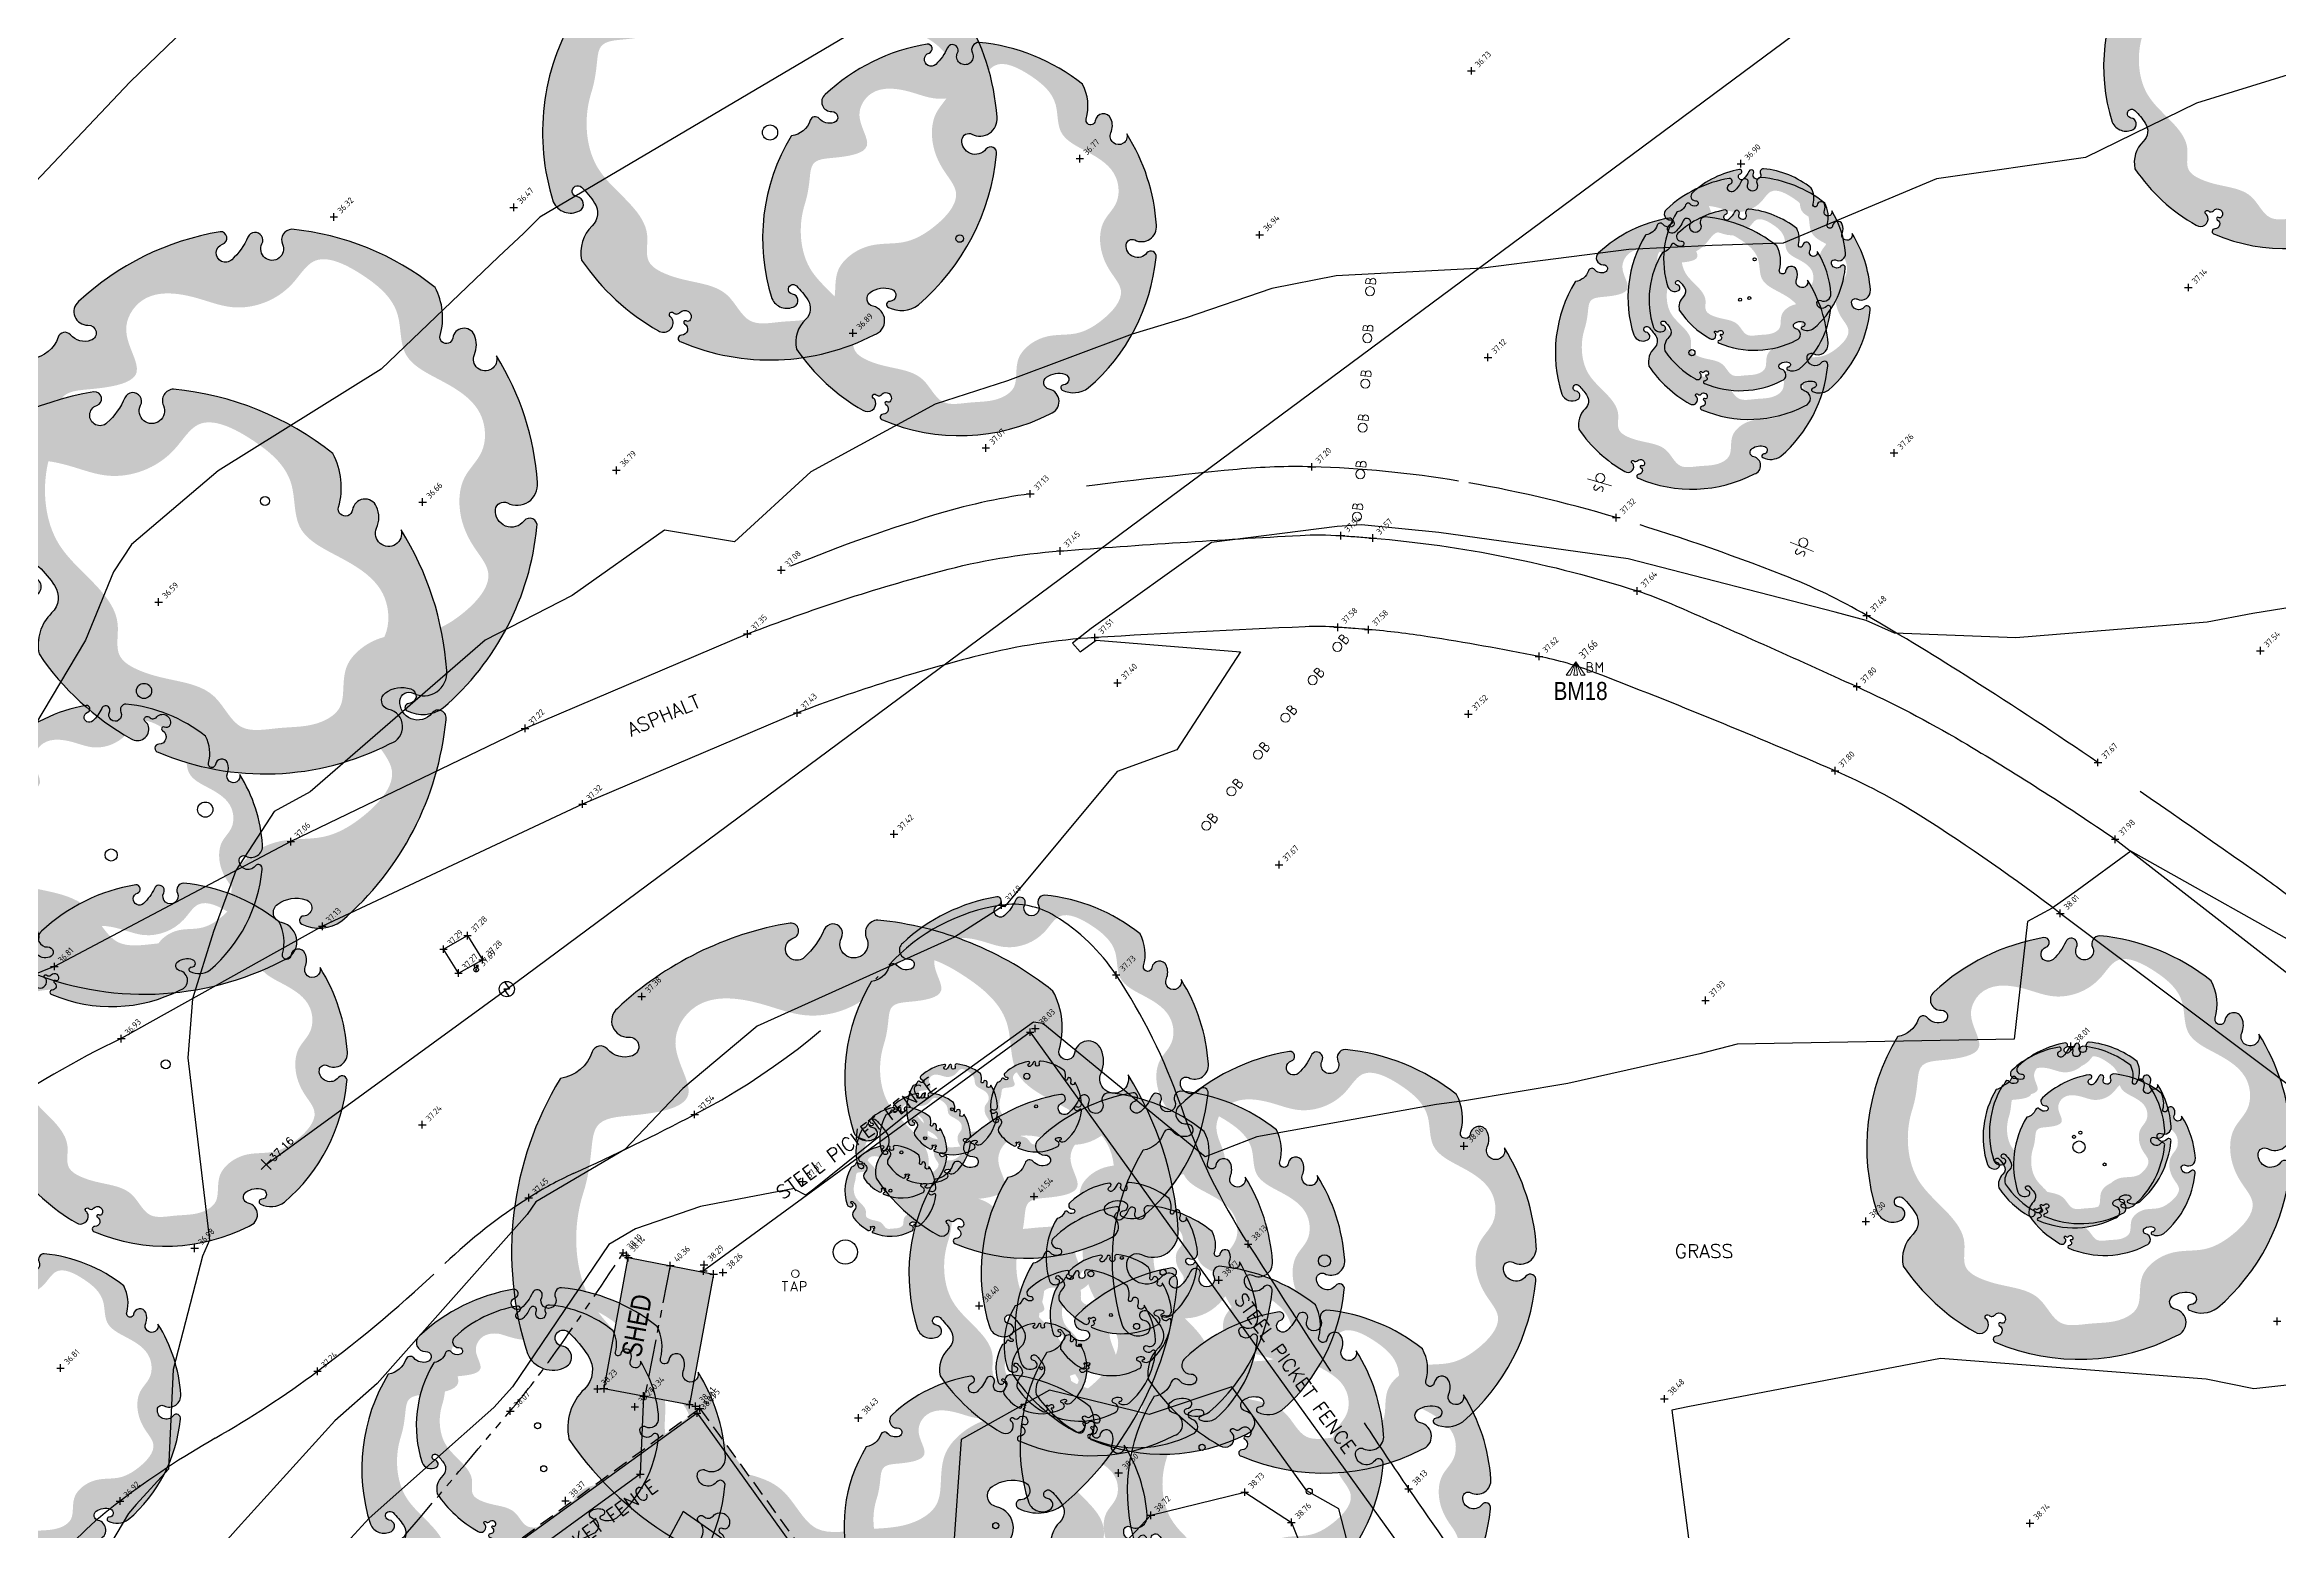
# Model space of a CAD drawing. Header units: metres. Extents: x 246075 to 247503, y 7418632 to 7419642.
# Drawn here: x 246780.9 to 246854.6, y 7418958.9 to 7419007.9 of the extents above; entities that cross this region are included whole.
import ezdxf
from ezdxf.enums import TextEntityAlignment as Align

# ---------------------------------------------------------------- set-up
doc = ezdxf.new("R2010")
doc.units = ezdxf.units.M
for name, pattern in [('DASHDOT', [10, 5, -2.5, 0, -2.5]), ('DASHED', [0.75, 0.5, -0.25]), ('PHANTOM', [2.5, 1.25, -0.25, 0.25, -0.25, 0.25, -0.25])]:
    doc.linetypes.add(name, pattern=pattern)
for name, color, linetype in [('-TEXT', 7, 'Continuous'), ('017_NAIL-L', 8, 'Continuous'), ('102_TOP_OF_BANK', 37, 'PHANTOM'), ('102_TOP_OF_BANK-L', 37, 'PHANTOM'), ('102_TOP_OF_BANK-S', 37, 'PHANTOM'), ('103_TOE_OF_BATTER', 37, 'DASHDOT'), ('103_TOE_OF_BATTER-L', 37, 'DASHDOT'), ('103_TOE_OF_BATTER-S', 37, 'DASHDOT'), ('104_EXISTING_SURFACE-L', 35, 'Continuous'), ('104_EXISTING_SURFACE-S', 35, 'Continuous'), ('201_SINGLE_TREE-H', 63, 'Continuous'), ('201_SINGLE_TREE-S', 96, 'Continuous'), ('403_EDGE_OF_BITUMEN', 8, 'Continuous'), ('403_EDGE_OF_BITUMEN-L', 8, 'Continuous'), ('403_EDGE_OF_BITUMEN-S', 8, 'Continuous'), ('405_EDGE_FORMATION', 33, 'Continuous'), ('405_EDGE_FORMATION-L', 33, 'Continuous'), ('405_EDGE_FORMATION-S', 33, 'Continuous'), ('602_MINOR_BUILDING', 185, 'Continuous'), ('602_MINOR_BUILDING-S', 185, 'Continuous'), ('639_ROOF_RIDGE', 253, 'PHANTOM'), ('639_ROOF_RIDGE-L', 253, 'PHANTOM'), ('639_ROOF_RIDGE-S', 253, 'PHANTOM'), ('642_ROOF_GUTTER', 155, 'DASHED'), ('642_ROOF_GUTTER-L', 153, 'Continuous'), ('642_ROOF_GUTTER-S', 153, 'Continuous'), ('761_STAY_FOR_POLE', 8, 'Continuous'), ('761_STAY_FOR_POLE-L', 8, 'Continuous'), ('903_FENCE', 24, 'FENCELINE'), ('903_FENCE-S', 24, 'Continuous'), ('EX-BENCHMARK', 7, 'Continuous'), ('EX-BENCHMARK_(SLS)', 8, 'Continuous'), ('EX-BOLLARD_(SLS)', 89, 'Continuous'), ('EX-BUILDING_LINE', 150, 'Continuous'), ('EX-STAYWIRE_(SLS)', 8, 'Continuous'), ('EX-TRAFFIC_SIGN_(SLS)', 89, 'Continuous'), ('Surface_Contours_Major', 4, 'Continuous'), ('Surface_Contours_Minor', 253, 'Continuous')]:
    doc.layers.add(name, color=color, linetype=linetype)
for name, color, linetype, true_color in [('419_EDGE_OF_CONCRETE', 7, 'Continuous', 0xff4100), ('419_EDGE_OF_CONCRETE-L', 7, 'Continuous', 0xff4100), ('419_EDGE_OF_CONCRETE-S', 7, 'Continuous', 0xff4100), ('715_ELEC_UNCLASSIFY-L', 7, 'Continuous', 0xffa500), ('717_ELEC_LINE_OVER', 7, 'Continuous', 0xffa500), ('EX-ELECT_PIT_(SLS)', 7, 'Continuous', 0xffa500), ('EX-ELECT_POLE_(SLS)', 7, 'Continuous', 0xffa500), ('EX-TAP_(SLS)', 7, 'Continuous', 0x0041ff)]:
    doc.layers.add(name, color=color, linetype=linetype, true_color=true_color)
doc.styles.add('BOLD', font='ARIALN.TTF')
doc.styles.add('ISO', font='iso.shx')
doc.styles.add('ISO2.5', font='isocp.shx', dxfattribs={"height": 2.5})
doc.styles.get("Standard").update_dxf_attribs({"font": 'SIMPLEX.shx'})
doc.linetypes.add('FENCELINE', pattern='A,0.5,-0.2,["/",Standard,S=0.1,R=0,X=0,Y=-0.05],-0.25', length=0.95)

# ---------------------------------------------------------------- blocks, each defined once
blk = doc.blocks.new('BM')
at = {"color": 0, "linetype": 'Continuous', "lineweight": 13}
for p, q in [((0, 0), (-0.31, -0.437)), ((-0.186, -0.437), (0, 0)), ((0, 0), (-0.062, -0.437)), ((0, 0), (0.186, -0.437)), ((0.31, -0.437), (0, 0)), ((0, 0), (0.062, -0.437)), ((-0.31, -0.437), (-0.186, -0.437)), ((-0.062, -0.437), (0.062, -0.437)), ((0.186, -0.437), (0.31, -0.437)), ((0.472, -0.017), (0.383, -0.017)), ((0.383, -0.017), (0.383, -0.339)), ((0.472, -0.161), (0.383, -0.161)), ((0.383, -0.161), (0.389, -0.161)), ((0.383, -0.339), (0.472, -0.339)), ((0.383, -0.339), (0.389, -0.339)), ((0.522, -0.039), (0.472, -0.017)), ((0.472, -0.161), (0.522, -0.139)), ((0.516, -0.172), (0.472, -0.161)), ((0.472, -0.339), (0.516, -0.327)), ((0.549, -0.206), (0.516, -0.172)), ((0.516, -0.327), (0.549, -0.294)), ((0.544, -0.089), (0.522, -0.039)), ((0.522, -0.139), (0.544, -0.089)), ((0.56, -0.25), (0.549, -0.206)), ((0.549, -0.294), (0.56, -0.25)), ((0.671, -0.339), (0.671, -0.017)), ((0.671, -0.017), (0.776, -0.194)), ((0.776, -0.194), (0.887, -0.017)), ((0.887, -0.017), (0.887, -0.339))]:
    blk.add_line(p, q, dxfattribs=at)
blk = doc.blocks.new('SP')
at = {"color": 0, "linetype": 'Continuous', "lineweight": 13}
for p, q in [((0.15, 0.423), (0.15, -0.406)), ((0.28, 0.165), (0.263, 0.104)), ((0.263, 0.104), (0.302, 0.059)), ((0.335, 0.192), (0.28, 0.165)), ((0.302, 0.059), (0.401, 0.004)), ((0.424, 0.176), (0.335, 0.192)), ((0.401, 0.004), (0.407, 0.004)), ((0.44, -0.04), (0.401, 0.004)), ((0.401, 0.004), (0.407, 0.004)), ((0.263, -0.096), (0.368, -0.129)), ((0.368, -0.129), (0.424, -0.101)), ((0.368, -0.129), (0.374, -0.129)), ((0.424, -0.101), (0.44, -0.04))]:
    blk.add_line(p, q, dxfattribs=at)
blk.add_circle((0, 0), 0.15, dxfattribs=at)
blk = doc.blocks.new('BOLR')
at = {"color": 0, "linetype": 'Continuous', "lineweight": 13}
for p, q in [((0.339, 0.168), (0.251, 0.168)), ((0.251, 0.168), (0.251, -0.159)), ((0.339, 0.024), (0.251, 0.024)), ((0.251, 0.024), (0.256, 0.024)), ((0.395, 0.146), (0.339, 0.168)), ((0.339, 0.024), (0.395, 0.04)), ((0.384, 0.007), (0.339, 0.024)), ((0.417, -0.026), (0.384, 0.007)), ((0.411, 0.096), (0.395, 0.146)), ((0.395, 0.04), (0.411, 0.096)), ((0.251, -0.159), (0.339, -0.159)), ((0.251, -0.159), (0.256, -0.159)), ((0.339, -0.159), (0.384, -0.148)), ((0.384, -0.148), (0.417, -0.115)), ((0.433, -0.07), (0.417, -0.026)), ((0.417, -0.115), (0.433, -0.07))]:
    blk.add_line(p, q, dxfattribs=at)
blk.add_circle((0, 0), 0.15, dxfattribs=at)
blk = doc.blocks.new('CROSS')
at = {"color": 0, "linetype": 'Continuous'}
for p, q in [((-0.5, 0), (0.5, 0)), ((0, -0.5), (0, 0.5))]:
    blk.add_line(p, q, dxfattribs=at)
blk = doc.blocks.new('201T')
at = {"layer": '201_SINGLE_TREE-S'}
blk.add_circle((0, 0), 0.5, dxfattribs=at)
blk = doc.blocks.new('201C')
at = {"layer": '201_SINGLE_TREE-H', "transparency": 33554534}
h = blk.add_hatch(color=256, dxfattribs=at)
h.paths.add_polyline_path([(-0.3717, -0.3344, 0.222926), (0.0196, -0.4996, 0.770799), (0.0439, -0.4417, -0.650302), (0.0511, -0.4116, -0.234737), (0.0964, -0.4247, -0.847312), (0.0816, -0.4475, 0.78443), (0.0732, -0.4583, 0.276934), (0.1352, -0.4813, 0.193599), (0.4309, -0.2536, 0.800435), (0.4144, -0.2337, -0.75216), (0.3757, -0.1925, -0.528914), (0.4006, -0.1909, 0.594112), (0.4663, -0.1804, 0.123805), (0.4962, 0.0616, -1.41759), (0.4607, 0.0811, 0.206906), (0.4758, 0.1133, 0.759729), (0.4374, 0.1252, -1.073307), (0.4187, 0.1392, 0.194379), (0.4474, 0.2231, 0.144612), (0.2544, 0.4304, 0.53339), (0.2277, 0.4128, -1.592592), (0.1939, 0.4293, 1.030038), (0.1758, 0.4513, -0.10361), (0.1314, 0.4262, -1.238487), (0.1282, 0.4593, 0.884725), (0.1336, 0.4818, 0.147549), (-0.1551, 0.4753, 0.71725), (-0.1579, 0.4291, -0.864032), (-0.1646, 0.4015, -0.310704), (-0.1946, 0.4266, 0.58143), (-0.2167, 0.4321, -0.281558), (-0.2766, 0.4162), (-0.2775, 0.4159, 0.217121), (-0.4959, 0.0634), (-0.4959, 0.0634, 0.440011), (-0.4522, 0.021, 0.723973), (-0.4442, 0.0516, -1.384648), (-0.4262, 0.0659, -0.051107), (-0.4149, 0.0223, -0.361502), (-0.441, -0.0208, 0.256822), (-0.4937, -0.0791, 0.116166), (-0.4065, -0.2911, 0.67803), (-0.3682, -0.2843, 0.170035), (-0.3696, -0.274, -1.054701), (-0.3596, -0.2696, 0.431903), (-0.3468, -0.2749, -0.910728), (-0.3329, -0.2993, -0.42046), (-0.3418, -0.2976, 1.007885), (-0.3479, -0.3018, -0.766634), (-0.3646, -0.3216, 0.938602), (-0.3717, -0.3344)])
edge = h.paths.add_edge_path(flags=16)
edge.add_spline(control_points=[(-0.3177, 0.2468), (-0.303, 0.2628), (-0.2856, 0.2893), (-0.256, 0.3411), (-0.1928, 0.3155), (-0.0921, 0.286), (-0.1162, 0.3941), (-0.0359, 0.4462), (0.0392, 0.3985), (0.1028, 0.3299), (0.1957, 0.3214), (0.2784, 0.3804), (0.3442, 0.2961), (0.3785, 0.2147), (0.3303, 0.1307), (0.3915, 0.0592), (0.4378, -0.0139), (0.4055, -0.0919), (0.3459, -0.1091), (0.3102, -0.1666), (0.3057, -0.2282), (0.3286, -0.3091), (0.2408, -0.3447), (0.1647, -0.3496), (0.103, -0.3142), (0.0463, -0.3153), (0.0047, -0.3356), (-0.0139, -0.3682), (-0.0327, -0.4069), (-0.0927, -0.4151), (-0.1463, -0.3868), (-0.23, -0.3665), (-0.2245, -0.2773), (-0.2864, -0.2294), (-0.3344, -0.1941), (-0.3737, -0.1409), (-0.3276, -0.0866), (-0.344, -0.0009), (-0.3866, 0.0828), (-0.3665, 0.1796), (-0.3359, 0.2271), (-0.3177, 0.2468)], knot_values=[0, 0, 0, 0, 0.064972, 0.101243, 0.15652, 0.245586, 0.324463, 0.387907, 0.486094, 0.554514, 0.671826, 0.728629, 0.823661, 0.919885, 0.989953, 1.075257, 1.171704, 1.23593, 1.293575, 1.346478, 1.426142, 1.479146, 1.570817, 1.644481, 1.712561, 1.774901, 1.807, 1.846291, 1.885582, 1.928182, 2.007036, 2.074591, 2.151638, 2.226455, 2.293426, 2.340744, 2.397548, 2.47317, 2.587294, 2.673595, 2.754259, 2.754259, 2.754259, 2.754259], degree=3, periodic=0)
at = {"layer": '201_SINGLE_TREE-S'}
blk.add_lwpolyline([(-0.3717, -0.3344, 0.222926), (0.0196, -0.4996, 0.770799), (0.0439, -0.4417, -0.650302), (0.0511, -0.4116, -0.234737), (0.0964, -0.4247, -0.847312), (0.0816, -0.4475, 0.78443), (0.0732, -0.4583, 0.276934), (0.1352, -0.4813, 0.193599), (0.4309, -0.2536, 0.800435), (0.4144, -0.2337, -0.75216), (0.3757, -0.1925, -0.528914), (0.4006, -0.1909, 0.594112), (0.4663, -0.1804, 0.123805), (0.4962, 0.0616, -1.41759), (0.4607, 0.0811, 0.206906), (0.4758, 0.1133, 0.759729), (0.4374, 0.1252, -1.073307), (0.4187, 0.1392, 0.194379), (0.4474, 0.2231, 0.144612), (0.2544, 0.4304, 0.53339), (0.2277, 0.4128, -1.592592), (0.1939, 0.4293, 1.030038), (0.1758, 0.4513, -0.10361), (0.1314, 0.4262, -1.238487), (0.1282, 0.4593, 0.884725), (0.1336, 0.4818, 0.147549), (-0.1551, 0.4753, 0.71725), (-0.1579, 0.4291, -0.864032), (-0.1646, 0.4015, -0.310704), (-0.1946, 0.4266, 0.58143), (-0.2167, 0.4321, -0.281558), (-0.2766, 0.4162), (-0.2775, 0.4159, 0.217121), (-0.4959, 0.0634), (-0.4959, 0.0634, 0.440011), (-0.4522, 0.021, 0.723973), (-0.4442, 0.0516, -1.384648), (-0.4262, 0.0659, -0.051107), (-0.4149, 0.0223, -0.361502), (-0.441, -0.0208, 0.256822), (-0.4937, -0.0791, 0.116166), (-0.4065, -0.2911, 0.67803), (-0.3682, -0.2843, 0.170035), (-0.3696, -0.274, -1.054701), (-0.3596, -0.2696, 0.431903), (-0.3468, -0.2749, -0.910728), (-0.3329, -0.2993, -0.42046), (-0.3418, -0.2976, 1.007885), (-0.3479, -0.3018, -0.766634), (-0.3646, -0.3216, 0.938602), (-0.3717, -0.3344)], format="xyb", dxfattribs=at)
blk = doc.blocks.new('PP')
at = {"layer": 'EX-ELECT_POLE_(SLS)', "color": 0}
for p, q in [((-0.077, 0.238), (0.092, 0)), ((0.092, 0), (-0.096, 0)), ((-0.096, 0), (0.074, -0.239))]:
    blk.add_line(p, q, dxfattribs=at)
blk.add_circle((0, 0), 0.25, dxfattribs=at)
blk = doc.blocks.new('715_1')
at = {"color": 0, "linetype": 'Continuous'}
for p, q in [((-0.3, 0), (-0.29, 0.08)), ((-0.29, -0.08), (-0.3, 0)), ((-0.29, 0.08), (-0.26, 0.15)), ((-0.142, 0.5), (-0.262, 0.5)), ((-0.26, 0.15), (-0.2, 0.22)), ((-0.1, 0.66), (-0.258, 0.658)), ((-0.258, 0.658), (-0.258, 0.34)), ((-0.258, 0.34), (-0.1, 0.34)), ((-0.2, 0.22), (-0.15, 0.26)), ((-0.15, 0.26), (-0.08, 0.29)), ((-0.1, 0.1), (0, 0)), ((-0.1, -0.1), (0, 0)), ((-0.08, 0.29), (0, 0.3)), ((0, 0.3), (0.08, 0.29)), ((0, 0), (0.1, 0.1)), ((0, 0), (0.1, -0.1)), ((0.06, 0.66), (0.06, 0.38)), ((0.06, 0.38), (0.1, 0.34)), ((0.08, 0.29), (0.15, 0.26)), ((0.1, 0.34), (0.22, 0.34)), ((0.15, 0.26), (0.2, 0.22)), ((0.2, 0.22), (0.26, 0.15)), ((0.22, 0.34), (0.26, 0.38)), ((0.26, 0.38), (0.26, 0.66)), ((0.26, 0.15), (0.29, 0.08)), ((0.29, 0.08), (0.3, 0)), ((0.3, 0), (0.29, -0.08)), ((-0.26, -0.15), (-0.29, -0.08)), ((-0.2, -0.22), (-0.26, -0.15)), ((-0.15, -0.26), (-0.2, -0.22)), ((-0.08, -0.29), (-0.15, -0.26)), ((0, -0.3), (-0.08, -0.29)), ((0.08, -0.29), (0, -0.3)), ((0.15, -0.26), (0.08, -0.29)), ((0.2, -0.22), (0.15, -0.26)), ((0.26, -0.15), (0.2, -0.22)), ((0.29, -0.08), (0.26, -0.15))]:
    blk.add_line(p, q, dxfattribs=at)
blk = doc.blocks.new('TAP')
at = {"color": 0, "linetype": 'Continuous', "lineweight": 13}
for p, q in [((-0.433, -0.255), (-0.255, -0.255)), ((-0.344, -0.576), (-0.344, -0.255)), ((-0.344, -0.255), (-0.338, -0.255)), ((-0.255, -0.255), (-0.25, -0.255)), ((-0.144, -0.576), (-0.039, -0.255)), ((0.038, -0.487), (-0.111, -0.487)), ((-0.111, -0.487), (-0.106, -0.487)), ((-0.039, -0.255), (0.072, -0.576)), ((0.072, -0.576), (0.077, -0.576)), ((0.177, -0.576), (0.177, -0.255)), ((0.177, -0.255), (0.271, -0.255)), ((0.271, -0.432), (0.177, -0.432)), ((0.177, -0.432), (0.182, -0.432)), ((0.271, -0.255), (0.277, -0.255)), ((0.315, -0.266), (0.271, -0.255)), ((0.271, -0.255), (0.277, -0.255)), ((0.271, -0.432), (0.315, -0.421)), ((0.349, -0.299), (0.315, -0.266)), ((0.315, -0.421), (0.349, -0.388)), ((0.36, -0.343), (0.349, -0.299)), ((0.349, -0.388), (0.36, -0.343))]:
    blk.add_line(p, q, dxfattribs=at)
blk.add_circle((0, 0), 0.125, dxfattribs=at)
blk = doc.blocks.new('G')
at = {"layer": '-TEXT'}
blk.add_text('GRASS', height=0.45, dxfattribs=at).set_placement((0.021, -0.235), align=Align.CENTER)
blk = doc.blocks.new('A')
at = {"layer": '-TEXT'}
blk.add_text('ASPHALT', height=0.45, dxfattribs=at).set_placement((-0.053, -0.242), align=Align.CENTER)
blk = doc.blocks.new('STAY')
at = {"color": 0, "linetype": 'Continuous', "lineweight": 13}
for p, q in [((0.162, -0.161), (-0.164, 0.164)), ((0, 0), (-0.163, -0.163)), ((0.163, 0.163), (0, 0))]:
    blk.add_line(p, q, dxfattribs=at)

msp = doc.modelspace()

# ---------------------------------------------------------------- hatches: boundary and pattern name
at = {"layer": 'EX-BUILDING_LINE'}
h = msp.add_hatch(color=9, dxfattribs=at)
h.dxf.hatch_style = 1
h.paths.add_polyline_path([(246800.137, 7418967.886), (246802.951, 7418967.344), (246802.154, 7418963.037), (246799.337, 7418963.568)])
h = msp.add_hatch(color=9, dxfattribs=at)
h.dxf.hatch_style = 1
edge = h.paths.add_edge_path()
edge.add_line((246809.962, 7418909.627), (246814.509, 7418912.957))
edge.add_line((246805.423, 7418915.817), (246809.962, 7418909.627))
edge.add_line((246805.489, 7418915.013), (246809.909, 7418918.211))
edge.add_line((246805.372, 7418914.925), (246805.489, 7418915.013))
edge.add_line((246805.372, 7418914.925), (246796.078, 7418927.734))
edge.add_line((246799.298, 7418929.985), (246796.078, 7418927.734))
edge.add_line((246797.354, 7418932.784), (246799.298, 7418929.985))
edge.add_line((246794.746, 7418930.934), (246797.354, 7418932.784))
edge.add_line((246788.879, 7418938.739), (246794.746, 7418930.934))
edge.add_line((246792.264, 7418941.152), (246789.01, 7418938.816))
edge.add_line((246793.47, 7418948.927), (246792.264, 7418941.152))
edge.add_line((246790.012, 7418953.81), (246793.47, 7418948.927))
edge.add_line((246802.5, 7418962.909), (246790.012, 7418953.81))
edge.add_line((246802.5, 7418962.909), (246815.999, 7418944.281))
edge.add_line((246815.999, 7418944.281), (246808.984, 7418938.734))
edge.add_line((246812.974, 7418941.86), (246818.723, 7418933.925))
edge.add_line((246818.723, 7418933.925), (246806.475, 7418925.106))
edge.add_line((246812.544, 7418935.159), (246823.311, 7418921.168))
edge.add_line((246823.311, 7418921.168), (246813.244, 7418913.682))
edge.add_line((246809.97, 7418919.147), (246814.509, 7418912.957))
h = msp.add_hatch(color=9, dxfattribs=at)
h.dxf.hatch_style = 1
h.paths.add_polyline_path([(246802.5, 7418962.909), (246790.012, 7418953.81), (246793.47, 7418948.927), (246792.264, 7418941.152), (246789.01, 7418938.816), (246788.879, 7418938.739), (246794.746, 7418930.934), (246797.354, 7418932.784), (246799.298, 7418929.985), (246796.078, 7418927.734), (246805.372, 7418914.925), (246805.489, 7418915.013), (246805.831, 7418915.261), (246805.423, 7418915.817), (246809.97, 7418919.147), (246813.719, 7418914.035), (246823.311, 7418921.168), (246813.087, 7418922.671), (246808.478, 7418919.279), (246804.883, 7418924.241), (246806.341, 7418925.291), (246800.739, 7418933.029), (246808.984, 7418938.734), (246815.999, 7418944.281)])
h.paths.add_polyline_path([(246812.961, 7418941.879), (246808.984, 7418938.734), (246800.739, 7418933.029), (246806.341, 7418925.291), (246806.475, 7418925.106), (246818.723, 7418933.925)], flags=17)
h.paths.add_polyline_path([(246815.358, 7418931.503), (246806.475, 7418925.106), (246806.341, 7418925.291), (246804.883, 7418924.241), (246808.478, 7418919.279), (246813.087, 7418922.671), (246823.311, 7418921.168)], flags=17)
h.paths.add_polyline_path([(246809.909, 7418918.211), (246805.831, 7418915.261), (246809.962, 7418909.627), (246814.509, 7418912.957), (246813.719, 7418914.035), (246813.244, 7418913.682)])

# ---------------------------------------------------------------- linework, layer by layer
at = {"layer": '102_TOP_OF_BANK'}
msp.add_lwpolyline([(246799.97, 7418968.044, -0.010418), (246797.583, 7418964.548, -0.020241), (246796.246, 7418962.827, -0.000643), (246792.863, 7418958.831, -0.0028), (246792.081, 7418957.919, -0.009599), (246790.131, 7418955.757, 0.008406), (246787.898, 7418953.294, 0.035605), (246786.649, 7418951.646, 0.036503), (246785.674, 7418949.879, 0.07695), (246785.295, 7418948.551, 0.036629), (246785.149, 7418945.668, 0.043366), (246785.618, 7418941.382, 0.074684), (246786.467, 7418939.017, 0.007897), (246787.201, 7418937.704, 0.002009), (246790.188, 7418932.6, 0.005716), (246791.581, 7418930.303, 0.003704), (246793.797, 7418926.798)], format="xyb", dxfattribs=at)
at = {"layer": '103_TOE_OF_BATTER'}
for points in [[(246705.485, 7418928.476, 0.000003), (246706.202, 7418917.809, 0.000938)], [(246805.178, 7418990.554, -0.024202), (246810.193, 7418992.361, -0.039491), (246813.386, 7418993.07, -0.011022), (246820.212, 7418993.876, -0.030809), (246822.671, 7418993.959, -0.034455), (246827.508, 7418993.491, -0.031372), (246832.705, 7418992.284, -0.020396), (246838.204, 7418990.39, -0.03879), (246840.96, 7418989.058, -0.009751), (246844.419, 7418986.951, -0.007923), (246848.582, 7418984.21, -0.00481), (246854.069, 7418980.392, -0.016486), (246855.622, 7418979.21, -0.026711), (246858.504, 7418976.595, 0.023443), (246861.768, 7418973.594, 0.000437), (246862.486, 7418972.995, 0.000057), (246867.975, 7418968.422, 0.001203), (246869.995, 7418966.747, 0.000617), (246873.948, 7418963.495)], [(246828.441, 7418956.595, -0.004762), (246825.858, 7418960.261, -0.006073), (246824.397, 7418962.433, -0.00226), (246820.569, 7418968.334, -0.059358), (246818.346, 7418972.906, 0.062919), (246816.218, 7418977.206, 0.110079), (246814.2, 7418979.149, 0.174873), (246812.441, 7418979.507, 0.173473), (246808.725, 7418977.53, -0.088454), (246802.324, 7418972.603, -0.013207), (246798.322, 7418970.654, 0.03526), (246796.855, 7418969.858, 0.049117), (246794.094, 7418967.689, -0.031307), (246789.892, 7418964.139, -0.029584), (246786.523, 7418961.933, 0.031647), (246783.383, 7418959.858, 0.059683), (246780.996, 7418957.56, 0.039851)]]:
    msp.add_lwpolyline(points, format="xyb", dxfattribs=at)
at = {"layer": '403_EDGE_OF_BITUMEN'}
for p, q in [((246804.064, 7418988.449), (246796.734, 7418985.334)), ((246805.705, 7418985.846), (246798.631, 7418982.838)), ((246796.734, 7418985.334), (246789.014, 7418981.6)), ((246798.631, 7418982.838), (246790.052, 7418978.81)), ((246849.15, 7418981.681), (246856.812, 7418975.718)), ((246789.014, 7418981.6), (246781.218, 7418977.484)), ((246790.052, 7418978.81), (246783.422, 7418975.105)), ((246855.511, 7418973.086), (246847.338, 7418979.236))]:
    msp.add_line(p, q, dxfattribs=at)
for points in [[(246804.064, 7418988.449, -0.027483), (246810.436, 7418990.522, -0.046187), (246814.372, 7418991.187, -0.005187), (246822.281, 7418991.7, -0.030566), (246823.627, 7418991.69, -0.00205), (246824.151, 7418991.653, -0.002041), (246824.677, 7418991.61, -0.028232), (246829.086, 7418990.986, -0.028226), (246833.397, 7418989.868, -0.025308), (246834.498, 7418989.453, -0.004428), (246840.635, 7418986.712, -0.026158), (246844.093, 7418984.906, -0.017008), (246849.15, 7418981.681)], [(246847.338, 7418979.236, 0.022349), (246842.742, 7418982.442, 0.03918), (246839.914, 7418983.938, 0.009798), (246832.008, 7418987.172, 0.043505), (246830.157, 7418987.708, 0.009671), (246826.497, 7418988.357, 0.018187), (246824.535, 7418988.593, 0.001819), (246824.095, 7418988.628, 0.001402), (246823.523, 7418988.67, 0.028307), (246822.449, 7418988.685, 0.004379), (246815.515, 7418988.329, 0.046956), (246811.713, 7418987.738, 0.028644), (246805.705, 7418985.846)], [(246781.218, 7418977.484, 0.043353), (246776.975, 7418975.395, 0.063305), (246774.432, 7418973.378, 0.040566), (246769.975, 7418968.007, 0.069351), (246768.108, 7418964.361, 0.051668), (246767.232, 7418960.642, 0.035927), (246766.923, 7418955.164, 0.05597), (246767.27, 7418952.455, 0.038379), (246768.505, 7418948.676)], [(246783.422, 7418975.105, 0.044185), (246779.096, 7418972.574, 0.057682), (246776.239, 7418970.001, 0.022191), (246773.065, 7418966.061, 0.053987), (246772.018, 7418964.258, 0.071271), (246771.185, 7418961.312, 0.036328), (246770.821, 7418955.339, 0.046742), (246771.056, 7418953.11, 0.031559), (246771.914, 7418949.908)]]:
    msp.add_lwpolyline(points, format="xyb", dxfattribs=at)
at = {"layer": '405_EDGE_FORMATION'}
for p, q in [((246817.363, 7418959.389), (246820.458, 7418960.151)), ((246820.458, 7418960.151), (246821.996, 7418959.154)), ((246815.697, 7418957.62), (246817.363, 7418959.389)), ((246821.996, 7418959.154), (246822.627, 7418957.588))]:
    msp.add_line(p, q, dxfattribs=at)
at = {"layer": '419_EDGE_OF_CONCRETE'}
for q in [(246794.657, 7418957.147), (246806.213, 7418957.454)]:
    msp.add_line((246802.404, 7418962.76), q, dxfattribs=at)
at = {"layer": '602_MINOR_BUILDING'}
for p, q in [((246799.337, 7418963.568), (246800.137, 7418967.886)), ((246800.137, 7418967.886), (246802.951, 7418967.344)), ((246802.951, 7418967.344), (246802.154, 7418963.037)), ((246799.337, 7418963.568), (246802.154, 7418963.037))]:
    msp.add_line(p, q, dxfattribs=at)
at = {"layer": '639_ROOF_RIDGE'}
msp.add_line((246801.519, 7418967.624), (246800.681, 7418963.314), dxfattribs=at)
at = {"layer": '642_ROOF_GUTTER'}
for q in [(246790.012, 7418953.81), (246815.999, 7418944.281)]:
    msp.add_line((246802.5, 7418962.909), q, dxfattribs=at)
at = {"layer": '715_ELEC_UNCLASSIFY-L'}
for p, q in [((246794.045, 7418978.056), (246794.838, 7418978.503)), ((246794.539, 7418977.267), (246794.045, 7418978.056)), ((246794.838, 7418978.503), (246795.33, 7418977.708)), ((246794.539, 7418977.267), (246795.33, 7418977.708))]:
    msp.add_line(p, q, dxfattribs=at)
at = {"layer": '717_ELEC_LINE_OVER'}
msp.add_line((246796.134, 7418976.739), (246897.328, 7419051.82), dxfattribs=at)
at = {"layer": '761_STAY_FOR_POLE'}
msp.add_line((246788.2, 7418970.955), (246796.134, 7418976.739), dxfattribs=at)
at = {"layer": '903_FENCE'}
for p, q in [((246813.383, 7418975.319), (246802.616, 7418967.447)), ((246813.383, 7418975.319), (246829.189, 7418953.359)), ((246800.642, 7418963.32), (246800.532, 7418960.74)), ((246800.532, 7418960.74), (246795.05, 7418956.761))]:
    msp.add_line(p, q, dxfattribs=at)
at = {"layer": 'Surface_Contours_Major'}
for points, elevation in [([(246787.006, 7419009.826), (246783.722, 7419006.653), (246779.014, 7419001.694), (246777.9, 7419000.759), (246776.134, 7418997.072), (246775.274, 7418995.762), (246774.819, 7418994.653), (246767.721, 7418986.258), (246767.542, 7418985.813), (246768.797, 7418979.626), (246767.799, 7418979.727), (246767.568, 7418976.919), (246766.893, 7418975.578), (246766.081, 7418973.403), (246764.738, 7418968.826), (246764.888, 7418965.97), (246764.593, 7418965.072), (246764.462, 7418964.899), (246764.162, 7418963.106), (246762.523, 7418954.801)], 36), ([(246859.829, 7419008.423), (246851.832, 7419005.948), (246848.169, 7419004.164), (246843.264, 7419003.454), (246838.2, 7419001.336), (246835.864, 7419001.255), (246833.116, 7419001.123), (246828.303, 7419000.514), (246823.473, 7419000.252), (246821.345, 7418999.842), (246818.523, 7418998.872), (246816.743, 7418998.335), (246812.642, 7418996.796), (246810.258, 7418996.02), (246806.157, 7418993.793), (246803.638, 7418991.487), (246801.33, 7418991.866), (246798.283, 7418989.715), (246795.418, 7418988.244), (246789.651, 7418983.244), (246788.463, 7418982.598), (246787.204, 7418980.645), (246786.459, 7418978.634), (246785.77, 7418976.418), (246785.622, 7418974.476), (246786.327, 7418968.457), (246786.103, 7418967.928), (246785.134, 7418964.198), (246784.983, 7418960.911), (246783.917, 7418959.74), (246783.662, 7418959.453), (246780.101, 7418953.45)], 37), ([(246856.159, 7418977.633), (246849.661, 7418981.284), (246847.897, 7418979.991), (246847.067, 7418979.408), (246846.261, 7418978.972), (246845.821, 7418975.087), (246836.689, 7418974.928), (246835.462, 7418974.609), (246831.103, 7418973.628), (246827.698, 7418973.053), (246826.783, 7418972.933), (246820.857, 7418971.872), (246819.157, 7418971.213), (246813.804, 7418975.608), (246813.496, 7418975.653), (246809.631, 7418972.859), (246806.251, 7418970.138), (246805.993, 7418969.947), (246805.645, 7418970.117), (246805.619, 7418970.168), (246802.513, 7418969.568), (246800.378, 7418968.834), (246799.5, 7418968.318), (246796.315, 7418963.63), (246795.702, 7418962.94), (246791.595, 7418959.298), (246790.633, 7418958.242)], 38)]:
    msp.add_lwpolyline(points, dxfattribs=dict(at, elevation=elevation))
at = {"layer": 'Surface_Contours_Minor'}
for points, elevation in [([(246810.71, 7419010.171), (246797.223, 7419002.195), (246796.695, 7419001.661), (246795.857, 7419000.879), (246791.993, 7418997.183), (246786.622, 7418993.829), (246783.763, 7418991.397), (246783.168, 7418990.492), (246782.249, 7418988.248), (246778.635, 7418982.192), (246778.383, 7418981.215), (246777.559, 7418977.7), (246774.968, 7418975.179), (246773.774, 7418974.806), (246773.233, 7418973.728), (246771.772, 7418969.817), (246771.005, 7418968.491), (246773.175, 7418968.627), (246773.722, 7418966.577), (246774.08, 7418964.255), (246775.977, 7418959.911), (246775.978, 7418959.49), (246775.791, 7418958.647)], 36.5), ([(246856.755, 7418989.621), (246853.691, 7418989.126), (246852.186, 7418988.84), (246845.873, 7418988.323), (246841.873, 7418988.477), (246840.937, 7418988.894), (246839.915, 7418989.171), (246833.092, 7418990.931), (246826.851, 7418991.793), (246824.309, 7418992.042), (246823.501, 7418991.989), (246819.364, 7418991.459), (246815.397, 7418988.624), (246814.781, 7418988.143), (246815.029, 7418987.854), (246815.557, 7418988.245), (246820.318, 7418987.86), (246818.22, 7418984.631), (246816.249, 7418983.91), (246812.541, 7418979.447), (246812.454, 7418979.459), (246812.353, 7418979.387), (246810.885, 7418978.446), (246804.389, 7418975.512), (246801.938, 7418973.463), (246800.023, 7418971.449), (246797.087, 7418969.723), (246796.807, 7418969.31), (246791.86, 7418963.733), (246790.468, 7418962.499), (246787.275, 7418958.991), (246785.421, 7418956.896)], 37.5), ([(246857.851, 7418964.025), (246853.719, 7418963.563), (246852.148, 7418963.874), (246843.387, 7418964.561), (246835.063, 7418962.966), (246834.537, 7418962.852), (246835.737, 7418953.657)], 38.5), ([(246823.822, 7418958.578), (246823.561, 7418959.603), (246822.507, 7418960.193), (246820.033, 7418963.627), (246817.304, 7418962.716), (246814.022, 7418963.519), (246811.106, 7418961.885), (246810.831, 7418957.997)], 38.5), ([(246804.927, 7418957.432), (246801.941, 7418959.518), (246801.383, 7418958.473)], 38.5)]:
    msp.add_lwpolyline(points, dxfattribs=dict(at, elevation=elevation))

# ---------------------------------------------------------------- block references
at = {"layer": '-TEXT', "rotation": 23.03358108894428}
msp.add_blockref('A', (246801.347, 7418985.804), dxfattribs=at)
at = {"layer": '-TEXT'}
msp.add_blockref('G', (246835.575, 7418968.108), dxfattribs=at)
at = {"layer": '102_TOP_OF_BANK-S', "xscale": 0.25, "yscale": 0.25, "zscale": 0.25}
for p in [(246799.97, 7418968.044), (246796.246, 7418962.827)]:
    msp.add_blockref('CROSS', p, dxfattribs=at)
at = {"layer": '103_TOE_OF_BATTER-S', "xscale": 0.25, "yscale": 0.25, "zscale": 0.25}
for p in [(246822.671, 7418993.959), (246813.386, 7418993.07), (246832.705, 7418992.284), (246805.178, 7418990.554), (246840.96, 7418989.058), (246848.582, 7418984.21), (246812.441, 7418979.507), (246816.218, 7418977.206), (246802.324, 7418972.603), (246796.855, 7418969.858), (246820.569, 7418968.334), (246789.892, 7418964.139), (246825.858, 7418960.261), (246783.383, 7418959.858)]:
    msp.add_blockref('CROSS', p, dxfattribs=at)
at = {"layer": '104_EXISTING_SURFACE-S', "xscale": 0.25, "yscale": 0.25, "zscale": 0.25}
for p in [(246827.929, 7419007.016), (246815.022, 7419004.123), (246836.815, 7419003.954), (246790.431, 7419002.2), (246796.362, 7419002.513), (246820.947, 7419001.608), (246851.563, 7418999.871), (246807.541, 7418998.368), (246828.473, 7418997.567), (246811.923, 7418994.582), (246841.862, 7418994.416), (246799.745, 7418993.846), (246793.358, 7418992.796), (246784.653, 7418989.501), (246853.935, 7418987.896), (246816.263, 7418986.833), (246827.828, 7418985.806), (246808.892, 7418981.852), (246821.589, 7418980.839), (246800.579, 7418976.494), (246835.644, 7418976.368), (246813.554, 7418975.441), (246847.693, 7418974.851), (246793.344, 7418972.265), (246827.683, 7418971.563), (246805.888, 7418970.393), (246840.931, 7418969.081), (246785.84, 7418968.192), (246800.073, 7418967.959), (246802.633, 7418967.65), (246803.257, 7418967.393), (246819.604, 7418967.143), (246811.704, 7418966.299), (246854.488, 7418965.787), (246781.42, 7418964.244), (246799.126, 7418963.557), (246834.29, 7418963.229), (246800.352, 7418962.966), (246802.355, 7418962.986), (246807.722, 7418962.6), (246816.301, 7418960.785), (246798.066, 7418959.871), (246846.341, 7418959.124)]:
    msp.add_blockref('CROSS', p, dxfattribs=at)
at = {"layer": '201_SINGLE_TREE-S', "rotation": 25}
for name, p, xscale, yscale, zscale in [('201C', (246804.809, 7419004.982), 15, 15, 15), ('201C', (246854.768, 7419007.152), 12, 12, 12), ('201C', (246811.063, 7419001.487), 13, 13, 13), ('201T', (246804.809, 7419004.982), 0.5, 0.5, 0.5), ('201C', (246788.165, 7418992.834), 18, 18, 18), ('201C', (246837.088, 7418999.523), 8, 8, 8), ('201C', (246837.265, 7419000.802), 6, 6, 6), ('201C', (246835.196, 7418997.724), 9, 9, 9), ('201C', (246836.786, 7418999.469), 6, 6, 6), ('201T', (246811.063, 7419001.487), 0.25, 0.25, 0.25), ('201T', (246837.265, 7419000.802), 0.1, 0.1, 0.1), ('201C', (246784.174, 7418986.57), 20, 20, 20), ('201T', (246836.786, 7418999.469), 0.1, 0.1, 0.1), ('201T', (246837.088, 7418999.523), 0.1, 0.1, 0.1), ('201T', (246835.196, 7418997.724), 0.2, 0.2, 0.2), ('201T', (246788.165, 7418992.834), 0.3, 0.3, 0.3), ('201C', (246783.092, 7418981.161), 10, 10, 10), ('201T', (246784.174, 7418986.57), 0.5, 0.5, 0.5), ('201T', (246786.192, 7418982.657), 0.5, 0.5, 0.5), ('201C', (246807.289, 7418968.068), 22, 22, 22), ('201C', (246784.891, 7418974.261), 12, 12, 12), ('201C', (246813.274, 7418973.865), 12, 12, 12), ('201T', (246783.092, 7418981.161), 0.4, 0.4, 0.4), ('201C', (246847.958, 7418971.532), 14, 14, 14), ('201C', (246823.084, 7418967.782), 14, 14, 14), ('201C', (246847.794, 7418971.868), 6, 6, 6), ('201C', (246848.003, 7418972.004), 6, 6, 6), ('201C', (246815.385, 7418967.351), 12, 12, 12), ('201C', (246817.765, 7418967.402), 12, 12, 12), ('201T', (246784.891, 7418974.261), 0.3, 0.3, 0.3), ('201C', (246810.811, 7418972.778), 3, 3, 3), ('201C', (246813.58, 7418972.873), 3, 3, 3), ('201C', (246848.799, 7418970.958), 6, 6, 6), ('201C', (246809.923, 7418971.822), 3, 3, 3), ('201T', (246813.274, 7418973.865), 0.2, 0.2, 0.2), ('201C', (246809.14, 7418971.356), 3, 3, 3), ('201T', (246810.811, 7418972.778), 0.1, 0.1, 0.1), ('201T', (246813.58, 7418972.873), 0.1, 0.1, 0.1), ('201C', (246808.778, 7418970.091), 3, 3, 3), ('201T', (246809.14, 7418971.356), 0.1, 0.1, 0.1), ('201T', (246809.923, 7418971.822), 0.1, 0.1, 0.1), ('201T', (246847.958, 7418971.532), 0.4, 0.4, 0.4), ('201T', (246847.794, 7418971.868), 0.1, 0.1, 0.1), ('201T', (246848.003, 7418972.004), 0.1, 0.1, 0.1), ('201C', (246816.893, 7418965.617), 8, 8, 8), ('201C', (246816.406, 7418967.877), 5, 5, 5), ('201T', (246848.799, 7418970.958), 0.1, 0.1, 0.1), ('201T', (246808.778, 7418970.091), 0.1, 0.1, 0.1), ('201C', (246780.396, 7418963.038), 10, 10, 10), ('201C', (246819.05, 7418961.629), 12, 12, 12), ('201C', (246797.351, 7418960.923), 12, 12, 12), ('201T', (246807.289, 7418968.068), 0.8, 0.8, 0.8), ('201C', (246816.044, 7418965.993), 4, 4, 4), ('201C', (246815.024, 7418964.994), 5, 5, 5), ('201C', (246822.583, 7418960.179), 12, 12, 12), ('201T', (246816.406, 7418967.877), 0.1, 0.1, 0.1), ('201T', (246823.084, 7418967.782), 0.4, 0.4, 0.4), ('201C', (246797.147, 7418962.342), 8, 8, 8), ('201T', (246815.385, 7418967.351), 0.2, 0.2, 0.2), ('201T', (246817.765, 7418967.402), 0.2, 0.2, 0.2), ('201C', (246813.755, 7418964.238), 3, 3, 3), ('201C', (246812.249, 7418959.047), 10, 10, 10), ('201T', (246816.044, 7418965.993), 0.1, 0.1, 0.1), ('201T', (246816.893, 7418965.617), 0.2, 0.2, 0.2), ('201T', (246815.024, 7418964.994), 0.1, 0.1, 0.1), ('201T', (246813.755, 7418964.238), 0.1, 0.1, 0.1), ('201T', (246797.147, 7418962.342), 0.2, 0.2, 0.2), ('201T', (246797.351, 7418960.923), 0.2, 0.2, 0.2), ('201T', (246819.05, 7418961.629), 0.2, 0.2, 0.2), ('201T', (246822.583, 7418960.179), 0.2, 0.2, 0.2), ('201T', (246812.249, 7418959.047), 0.2, 0.2, 0.2)]:
    msp.add_blockref(name, p, dxfattribs=dict(at, xscale=xscale, yscale=yscale, zscale=zscale))
at = {"layer": '403_EDGE_OF_BITUMEN-S', "xscale": 0.25, "yscale": 0.25, "zscale": 0.25}
for p in [(246814.372, 7418991.187), (246823.627, 7418991.69), (246824.677, 7418991.61), (246833.397, 7418989.868), (246804.064, 7418988.449), (246815.515, 7418988.329), (246823.523, 7418988.67), (246824.535, 7418988.593), (246830.157, 7418987.708), (246840.635, 7418986.712), (246796.734, 7418985.334), (246805.705, 7418985.846), (246839.914, 7418983.938), (246798.631, 7418982.838), (246789.014, 7418981.6), (246849.15, 7418981.681), (246790.052, 7418978.81), (246847.338, 7418979.236), (246781.218, 7418977.484), (246783.422, 7418975.105)]:
    msp.add_blockref('CROSS', p, dxfattribs=at)
at = {"layer": '405_EDGE_FORMATION-S', "xscale": 0.25, "yscale": 0.25, "zscale": 0.25}
for p in [(246820.458, 7418960.151), (246817.363, 7418959.389), (246821.996, 7418959.154)]:
    msp.add_blockref('CROSS', p, dxfattribs=at)
at = {"layer": '419_EDGE_OF_CONCRETE-S', "xscale": 0.25, "yscale": 0.25, "zscale": 0.25}
msp.add_blockref('CROSS', (246802.404, 7418962.76), dxfattribs=at)
at = {"layer": '602_MINOR_BUILDING-S', "xscale": 0.25, "yscale": 0.25, "zscale": 0.25}
for p in [(246800.137, 7418967.886), (246802.951, 7418967.344), (246799.337, 7418963.568), (246802.154, 7418963.037)]:
    msp.add_blockref('CROSS', p, dxfattribs=at)
at = {"layer": '639_ROOF_RIDGE-S', "xscale": 0.25, "yscale": 0.25, "zscale": 0.25}
for p in [(246813.511, 7418969.9), (246801.519, 7418967.624), (246800.681, 7418963.314)]:
    msp.add_blockref('CROSS', p, dxfattribs=at)
at = {"layer": '642_ROOF_GUTTER-S', "xscale": 0.25, "yscale": 0.25, "zscale": 0.25}
msp.add_blockref('CROSS', (246802.5, 7418962.909), dxfattribs=at)
at = {"layer": '715_ELEC_UNCLASSIFY-L', "xscale": 0.25, "yscale": 0.25, "zscale": 0.25}
for name, p in [('CROSS', (246794.045, 7418978.056)), ('CROSS', (246794.838, 7418978.503)), ('CROSS', (246794.539, 7418977.267)), ('715_1', (246795.123, 7418977.379))]:
    msp.add_blockref(name, p, dxfattribs=at)
at = {"layer": '903_FENCE-S', "xscale": 0.25, "yscale": 0.25, "zscale": 0.25}
for p in [(246813.383, 7418975.319), (246802.616, 7418967.447), (246800.642, 7418963.32), (246800.532, 7418960.74)]:
    msp.add_blockref('CROSS', p, dxfattribs=at)
at = {"layer": 'EX-BENCHMARK_(SLS)'}
msp.add_blockref('BM', (246831.366, 7418987.53), dxfattribs=at)
at = {"layer": 'EX-BOLLARD_(SLS)'}
for p, rotation in [((246824.586, 7418999.75), 85), ((246824.495, 7418998.201), 85), ((246824.432, 7418996.703), 85), ((246824.344, 7418995.251), 85), ((246824.269, 7418993.717), 85), ((246824.159, 7418992.319), 85), ((246823.512, 7418988.024), 50), ((246822.698, 7418986.925), 50), ((246821.799, 7418985.687), 50), ((246820.897, 7418984.471), 50), ((246820.019, 7418983.261), 50), ((246819.189, 7418982.125), 50)]:
    msp.add_blockref('BOLR', p, dxfattribs=dict(at, rotation=rotation))
at = {"layer": 'EX-ELECT_PIT_(SLS)', "xscale": 0.25, "yscale": 0.25, "zscale": 0.25}
msp.add_blockref('CROSS', (246795.33, 7418977.708), dxfattribs=at)
at = {"layer": 'EX-ELECT_POLE_(SLS)'}
msp.add_blockref('PP', (246796.134, 7418976.739), dxfattribs=at)
at = {"layer": 'EX-STAYWIRE_(SLS)'}
msp.add_blockref('STAY', (246788.2, 7418970.955), dxfattribs=at)
at = {"layer": 'EX-TAP_(SLS)'}
msp.add_blockref('TAP', (246805.641, 7418967.356), dxfattribs=at)
at = {"layer": 'EX-TRAFFIC_SIGN_(SLS)'}
for p, rotation in [((246832.182, 7418993.594), 254.4819617891556), ((246838.867, 7418991.463), 248.0369904862954)]:
    msp.add_blockref('SP', p, dxfattribs=dict(at, rotation=rotation))

# ---------------------------------------------------------------- texts
at = {"layer": '-TEXT'}
for rotation, p in [(36.17286, (246807.777, 7418971.64)), (305.74534, (246821.933, 7418963.939)), (35.97048, (246798.598, 7418958.385))]:
    msp.add_text('STEEL PICKET FENCE', height=0.45, rotation=rotation, dxfattribs=at).set_placement(p, align=Align.CENTER)
at = {"layer": '-TEXT', "style": 'BOLD'}
msp.add_text('SHED', height=0.65, rotation=79.51078, dxfattribs=at).set_placement((246800.737, 7418965.586), align=Align.CENTER)
at = {"layer": '017_NAIL-L', "style": 'ISO2.5'}
msp.add_text('37.66', height=0.25, rotation=45, dxfattribs=at).set_placement((246831.533, 7418987.697), align=Align.MIDDLE_LEFT)
at = {"layer": '102_TOP_OF_BANK-L', "style": 'ISO2.5'}
for s, p in [('38.10', (246800.138, 7418968.211)), ('38.07', (246796.413, 7418962.994))]:
    msp.add_text(s, height=0.2, rotation=45, dxfattribs=at).set_placement(p, align=Align.MIDDLE_LEFT)
at = {"layer": '103_TOE_OF_BATTER-L', "style": 'ISO2.5'}
for s, p in [('37.20', (246822.839, 7418994.127)), ('37.13', (246813.554, 7418993.238)), ('37.32', (246832.873, 7418992.451)), ('37.08', (246805.345, 7418990.721)), ('37.48', (246841.127, 7418989.226)), ('37.67', (246848.749, 7418984.377)), ('37.49', (246812.608, 7418979.675)), ('37.73', (246816.386, 7418977.374)), ('37.54', (246802.491, 7418972.77)), ('37.45', (246797.022, 7418970.025)), ('38.13', (246820.736, 7418968.501)), ('37.24', (246790.059, 7418964.306)), ('36.92', (246783.55, 7418960.026)), ('38.13', (246826.026, 7418960.428))]:
    msp.add_text(s, height=0.2, rotation=45, dxfattribs=at).set_placement(p, align=Align.MIDDLE_LEFT)
at = {"layer": '104_EXISTING_SURFACE-L', "style": 'ISO2.5'}
for s, p in [('36.73', (246828.096, 7419007.184)), ('36.77', (246815.189, 7419004.29)), ('36.90', (246836.983, 7419004.121)), ('36.47', (246796.53, 7419002.681)), ('36.32', (246790.599, 7419002.367)), ('36.94', (246821.115, 7419001.775)), ('37.14', (246851.73, 7419000.038)), ('36.89', (246807.709, 7418998.535)), ('37.12', (246828.64, 7418997.734)), ('37.07', (246812.091, 7418994.749)), ('37.26', (246842.029, 7418994.583)), ('36.79', (246799.913, 7418994.014)), ('36.66', (246793.526, 7418992.964)), ('36.59', (246784.82, 7418989.668)), ('37.54', (246854.102, 7418988.063)), ('37.40', (246816.431, 7418987)), ('37.52', (246827.996, 7418985.974)), ('37.42', (246809.06, 7418982.02)), ('37.67', (246821.757, 7418981.006)), ('37.38', (246800.746, 7418976.661)), ('37.93', (246835.811, 7418976.535)), ('38.03', (246813.722, 7418975.609)), ('38.01', (246847.861, 7418975.019)), ('37.24', (246793.511, 7418972.432)), ('38.06', (246827.85, 7418971.731)), ('37.97', (246806.056, 7418970.561)), ('38.30', (246841.099, 7418969.249)), ('36.98', (246786.007, 7418968.359)), ('38.14', (246800.24, 7418968.127)), ('38.29', (246802.8, 7418967.817)), ('38.26', (246803.424, 7418967.561)), ('38.27', (246819.771, 7418967.311)), ('38.40', (246811.871, 7418966.466)), ('36.81', (246781.588, 7418964.411)), ('38.23', (246799.293, 7418963.724)), ('38.27', (246800.52, 7418963.134)), ('38.41', (246802.522, 7418963.153)), ('38.48', (246834.457, 7418963.396)), ('38.43', (246807.889, 7418962.768)), ('38.60', (246816.469, 7418960.953)), ('38.37', (246798.233, 7418960.038)), ('38.74', (246846.508, 7418959.291))]:
    msp.add_text(s, height=0.2, rotation=45, dxfattribs=at).set_placement(p, align=Align.MIDDLE_LEFT)
at = {"layer": '403_EDGE_OF_BITUMEN-L', "style": 'ISO2.5'}
for s, p in [('37.54', (246823.795, 7418991.858)), ('37.57', (246824.844, 7418991.778)), ('37.45', (246814.54, 7418991.355)), ('37.64', (246833.565, 7418990.036)), ('37.35', (246804.232, 7418988.616)), ('37.58', (246823.691, 7418988.838)), ('37.58', (246824.702, 7418988.761)), ('37.51', (246815.683, 7418988.496)), ('37.62', (246830.324, 7418987.876)), ('37.80', (246840.802, 7418986.879)), ('37.43', (246805.873, 7418986.013)), ('37.22', (246796.902, 7418985.501)), ('37.80', (246840.081, 7418984.105)), ('37.32', (246798.799, 7418983.006)), ('37.06', (246789.182, 7418981.768)), ('37.98', (246849.318, 7418981.849)), ('38.01', (246847.505, 7418979.403)), ('37.13', (246790.219, 7418978.977)), ('36.81', (246781.386, 7418977.652)), ('36.93', (246783.59, 7418975.273))]:
    msp.add_text(s, height=0.2, rotation=45, dxfattribs=at).set_placement(p, align=Align.MIDDLE_LEFT)
at = {"layer": '405_EDGE_FORMATION-L', "style": 'ISO2.5'}
for s, p in [('38.73', (246820.625, 7418960.319)), ('38.72', (246817.531, 7418959.556)), ('38.76', (246822.163, 7418959.322))]:
    msp.add_text(s, height=0.2, rotation=45, dxfattribs=at).set_placement(p, align=Align.MIDDLE_LEFT)
at = {"layer": '419_EDGE_OF_CONCRETE-L', "style": 'ISO2.5'}
msp.add_text('38.41', height=0.2, rotation=45, dxfattribs=at).set_placement((246802.571, 7418962.928), align=Align.MIDDLE_LEFT)
at = {"layer": '639_ROOF_RIDGE-L', "style": 'ISO2.5'}
for s, p in [('41.54', (246813.678, 7418970.067)), ('40.36', (246801.687, 7418967.792)), ('40.34', (246800.849, 7418963.481))]:
    msp.add_text(s, height=0.2, rotation=45, dxfattribs=at).set_placement(p, align=Align.MIDDLE_LEFT)
at = {"layer": '642_ROOF_GUTTER-L', "style": 'ISO2.5'}
msp.add_text('40.95', height=0.2, rotation=45, dxfattribs=at).set_placement((246802.668, 7418963.077), align=Align.MIDDLE_LEFT)
at = {"layer": '715_ELEC_UNCLASSIFY-L', "style": 'ISO'}
for s, p in [('37.28', (246795.005, 7418978.67)), ('37.29', (246794.213, 7418978.223)), ('37.69', (246795.29, 7418977.546)), ('37.28', (246795.497, 7418977.875)), ('37.27', (246794.706, 7418977.434))]:
    msp.add_text(s, height=0.2, rotation=45, dxfattribs=at).set_placement(p, align=Align.MIDDLE_LEFT)
at = {"layer": '761_STAY_FOR_POLE-L'}
msp.add_text('37.16', height=0.25, rotation=45, dxfattribs=at).set_placement((246788.368, 7418971.122), align=Align.MIDDLE_LEFT)
at = {"layer": 'EX-BENCHMARK', "color": 2, "style": 'BOLD'}
msp.add_text('BM18', height=0.595, dxfattribs=at).set_placement((246831.528, 7418986.569), align=Align.MIDDLE)

doc.saveas('drawing.dxf')
